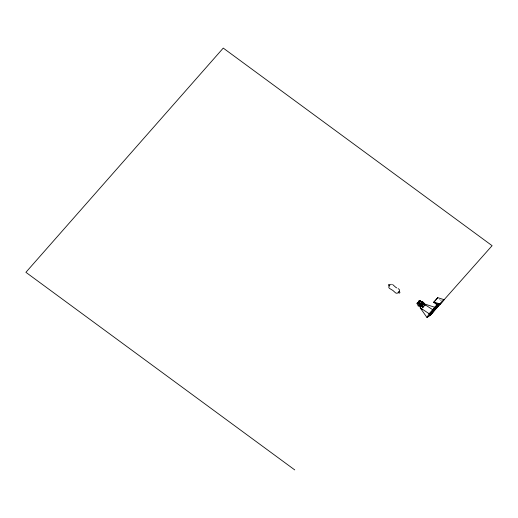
<?xml version="1.0" encoding="UTF-8"?>
<svg xmlns="http://www.w3.org/2000/svg" width="518" height="518" viewBox="0 0 518 518"><rect width="100%" height="100%" fill="white"/><g stroke="black" fill="none" stroke-linecap="round" stroke-linejoin="round"><path stroke-width="0.39" stroke-dasharray="2.59 1.94" d="M441.232 299.961L441.032 300.544L439.322 299.287"/><path stroke-width="0.78" d="M419.638 304.765C420.707 305.607 419.204 304.539 419.645 305.348C420.869 307.336 421.717 305.018 419.774 304.642L419.353 304.934L419.716 304.584M424.404 303.645C423.245 302.803 425.744 304.105 424.255 304.888M418.803 301.761C417.896 301.787 417.663 305.096 420.04 300.576L423.387 303.263L422.772 302.803M420.26 306.255L419.833 305.885L420.655 306.371L421.257 305.775C419.962 305.562 422.144 305.115 419.438 304.642L419.541 305.555L420.61 306.384C421.943 305.86 418.512 305.737 419.658 304.092C418.661 303.781 416.627 303.069 417.022 303.218M422.649 304.098L421.535 305.05M422.274 306.403C422.416 304.331 422.85 308.56 421.399 305.976M422.798 303.554L422.546 303.924M423.97 304.403C424.482 305.691 424.43 301.165 423.614 304.15L423.478 304.532L422.941 304.202L421.484 306.19L422.999 304.247L423.426 302.739M424.443 305.024C424.326 301.903 423.776 304.189 424.32 303.36M424.229 304.681L424.158 304.882C425.699 303.509 423.271 307.673 422.824 307.161M420.26 306.203L421.14 306.203C420.745 305.62 421.024 304.798 421.322 305.834M422.889 306.85C420.752 306.138 422.584 306.021 422.856 307.206M422.151 305.749L422.047 305.329M423.258 302.59L423.588 303.121L423.141 304.28L423.983 303.315M419.852 301.295L420.195 300.777M424.721 304.72L424.475 304.545M419.703 304.293L416.893 303.224L418.33 306.086M423.951 303.801C422.856 304.875 424.877 302.551 423.271 303.898L424.605 304.837L424.443 304.448M424.52 305.335L424.618 304.442L424.566 304.869M423.672 304.325L424.443 305.115L424.423 304.442M418.363 303.438C417.042 302.635 419.023 302.79 418.078 302.629M422.209 304.869L421.775 304.934L422.546 305.555M424.242 303.684L423.782 303.406L424.281 303.406L424.65 304.629M294.748 469.91L25.9 272.319L223.252 48.09L492.1 245.681L430.348 315.235L426.961 317.489L420.15 307.744L423.763 303.289L423.504 304.021M398.225 292.515L398.782 292.923A0.699 0.609 18.9 0 0 399.754 292.864A0.699 0.609 18.9 0 0 399.605 291.99L398.983 291.498L398.089 292.67A1.871 1.632 18.9 0 1 395.506 292.825L392.871 290.436L389.562 288.455A1.871 1.632 18.9 0 1 389.173 286.117L388.753 285.547A0.699 0.609 18.9 0 1 388.604 284.673A0.699 0.609 18.9 0 1 389.575 284.615L389.918 285.068M420.441 305.885L420.674 306.17L420.94 305.167M421.95 301.916C422.597 302.732 422.125 302 421.859 302.201M420.765 305.011C422.066 306.909 420.059 303.114 419.256 304.824L420.687 306.429L420.279 306.267M424.423 304.83L424.54 304.824M420.098 304.927L420.538 305.167M422.597 302.46L422.144 302.13L422.345 302.389M422.118 302.085L422.915 302.499L422.138 302.007M420.713 305.387L421.128 305.911L420.48 306.086M422.105 302L422.966 302.447L423.148 303.179M419.599 305.393L420.81 306.287C418.596 304.837 420.745 306.138 420.059 305.814M420.61 305.471L420.992 305.575L420.558 305.536M422.293 301.923L423.426 303.25L422.947 302.544C423.148 303.58 422.856 301.787 422.604 302.544M421.963 305.439L422.481 305.452M424.423 303.632C423.996 303.14 423.847 304.176 423.828 303.373M421.775 304.927L421.484 306.19M421.781 306.365L422.766 307.18M418.933 303.859L417.825 302.959L418.285 303.503M419.606 301.211L419.709 300.958M419.567 304.047L419.45 304.487M422.824 302.745L424.022 303.729L424.242 303.438M419.593 301.081L419.483 301.133M418.907 300.99L422.267 301.618M418.162 302.48L417.858 302.849L421.516 305.393L421.309 305.847L419.489 304.241L420.713 305.05L421.121 306.229M418.395 303.024L418.479 302.946M419.146 301.172C419.043 300.822 418.207 302.065 418.978 302.337L419.645 301.573L419.276 301.301L417.871 303.153M420.532 304.37L420.927 304.668M418.648 302.486L418.33 302.538L421.361 304.765L423.07 302.803L422.714 303.354M423.562 303.962L424.106 303.192M422.325 304.17L422.021 304.493M424.145 303.347C423.892 303.788 423.698 303.192 423.86 304.15L424.164 303.308M419.509 304.189L421.769 302L422.656 302.162L421.905 302.085M424.76 304.597L424.294 305.005L424.592 304.772M423.847 303.6C424.605 303.27 423.491 303.846 423.724 303.995M421.38 304.681L421.128 305.102L422.837 302.803L422.805 303.27M423.206 303.49L421.438 305.51L417.955 302.855M419.917 304.765L419.45 304.726M417.922 302.829L418 302.48M418.764 301.936L418.084 302.577M418.324 303.036L418.55 302.616M419.852 301.424L419.321 301.036L419.036 301.683M418.667 302.046L418.978 302.337M418.369 302.739L418.933 303.03M418.9 302.557L419.645 301.573M419.515 300.977L420.02 301.217L420.143 300.693M418.933 303.114L419.418 303.554M419.45 304.364C419.871 303.729 419.043 305.348 420.791 305.335L422.83 303.017L421.626 302.13L422.312 302.02M419.561 304.655L419.709 304.28M419.761 303.775L420.085 304.17L417.974 302.395M421.484 304.461L420.441 303.483L421.542 304.293M420.383 303.652L421.555 302.221L422.597 303.198M421.238 305.432L421.102 305.73L420.966 305.173L421.024 306.429L420.635 306.391M421.477 304.966L421.833 304.642L421.477 305.989M422.312 304.461L422.066 304.869L422.986 303.729M422.999 304.247L423.536 303.036L423.251 304.183L424.203 304.83L423.154 304.208M424.138 303.69L424.048 303.373L424.009 303.729M434.071 310.651L430.549 314.653L426.961 317.489L429.182 313.655L437.393 304.325L440.306 304.06L444.14 299.702L437.749 297.662L433.909 302.02L437.904 304.701L429.694 314.031L430.484 314.834M433.702 311.111L430.316 314.711L438.759 305.329L438.558 305.905L433.78 302.395L433.909 302.02L440.306 304.06M429.694 314.025L430.549 314.653L430.348 315.235L430.374 314.53L440.507 303.017M423.821 303.509L423.627 303.794L433.216 310.023L433.016 310.606L437.904 304.701M437.749 297.662L433.78 302.395M437.192 304.901L437.393 304.325M419.923 305.316L419.735 305.29M422.656 307.142L422.837 306.844M418.874 301.735L419.023 301.703M419.211 301.45L419.574 301.793M389.309 285.962L389.737 285.276M418.654 301.56L418.207 302.395M419.606 300.841L419.645 300.809M418.894 301.754L419.327 300.841L418.039 302.758M424.643 305.011L422.85 307.213M419.645 304.118L418.233 306.054M421.555 301.91L422.254 301.599M399.048 291.582L399.184 291.427A1.871 1.632 18.9 0 0 398.795 289.083L398.089 288.623M419.425 300.816L417.858 302.629L419.321 301.036M419.93 303.885L420.318 303.444M419.839 305.892L419.386 304.681L419.586 305.562M421.069 306.19L419.47 304.798L420.286 304.843L419.956 304.61L419.366 305.206M420.467 304.344L420.92 304.701M419.392 304.998L419.93 305.536M421.05 305.821L420.415 304.998M420.189 304.934L420.512 305.38M420.318 305.737L420.804 306.203L420.344 306.015M422.869 302.557L423.368 303.218M421.205 306.255C421.879 304.817 419.735 305.588 421.005 306.125M421.225 305.27L421.179 305.704M423.044 303.49L422.675 303.276M420.674 306.17L420.616 305.827M422.235 301.858C425.757 302.247 420.752 305.277 422.099 304.972M420.933 305.393L421.192 305.937L420.966 305.361L421.322 305.503M423.497 302.959L421.665 305.193M423.478 304.532L423.743 303.593L424.125 303.619M422.008 306.106L421.846 305.873M422.351 306.824L421.529 306.138M438.15 303.813L432.705 309.647L433.216 310.029M430.173 315.112L442.592 300.964L442.223 301.424M437.704 305.283L429.629 314.206L431.565 312.147M420.635 305.096L421.322 305.49M421.814 302.059L422.707 302.072M421.335 306.112L421.03 306.429L421.289 305.853M419.256 304.824L419.619 304.778M420.953 306.391L421.289 306.041L420.597 306.339M423.258 302.9L423.374 303.231M420.415 306.008L420.26 305.801M423.756 303.703L435.036 307.355L436.402 308.359M418.693 301.806L418.479 301.8M419.807 304.655L420.94 305.581M419.638 304.558L419.981 304.59L419.463 304.636M419.943 301.113L419.599 300.945M419.47 304.701L419.489 305.167L419.47 304.701L420.208 304.869L419.858 304.759M420.648 306.229L421.121 306.203L420.642 306.229M419.645 304.908L419.833 305.231M420.758 305.698L420.888 306.015M420.687 305.737L420.979 305.86M420.616 305.186L421.102 305.898M421.218 305.84L420.992 305.29M419.904 304.5L420.331 304.726M422.565 302.279L422.371 302.344M396.121 287.535L396.756 287.891M422.662 302.078L423.446 302.752L422.688 302.098L423.083 302.389M430.549 314.653L420.15 307.744L422.643 309.576M422.533 302.175L422.966 302.493M423.614 303.813L425.569 305.128M421.497 302.382L422.908 303.354M418.343 303.496L418.913 303.911M395.681 287.244L392.851 284.719A1.871 1.632 18.9 0 0 392.54 284.524M420.195 305.86L419.684 305.309M419.671 305.011L419.917 305.076M419.282 305.173L419.813 305.911M423.29 302.726L423.439 303.114M419.405 305.031L419.664 305.523M423.381 302.732L423.607 303.095M419.483 304.998L419.703 305.432M419.334 305.167L419.535 305.549M390.507 284.647A1.871 1.632 18.9 0 1 391.478 284.311"/></g></svg>
